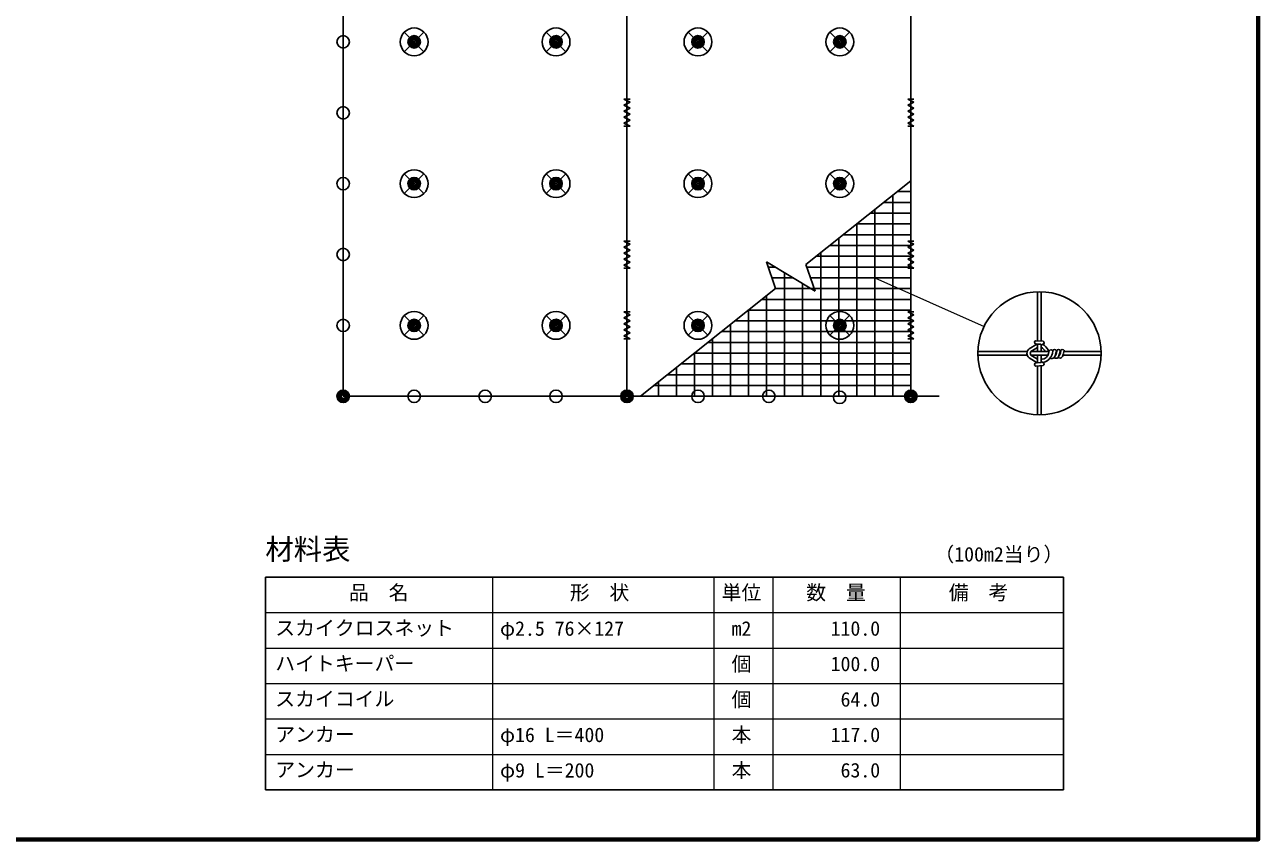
# Model space of a CAD drawing. Units: millimetres, scale not verified. Extents: x 400 to 16400, y 400 to 11650.
# Drawn here: x 7706 to 16400, y 400 to 6146 of the extents above; entities that cross this region are included whole.
import ezdxf
from ezdxf.enums import TextEntityAlignment as Align

# ---------------------------------------------------------------- set-up
doc = ezdxf.new("R2010")
doc.units = ezdxf.units.MM
doc.header["$LTSCALE"] = 40
for name, color, linetype in [('C-BMK-HTXT', 7, 'Continuous'), ('C-MTR-TXT', 5, 'Continuous'), ('C-TTL-TXT', 7, 'Continuous')]:
    doc.layers.add(name, color=color, linetype=linetype)
for name, color, linetype, lineweight in [('C-MTR-FRAM', 5, 'Continuous', 25), ('C-MTR-LINE', 5, 'Continuous', 13), ('C-STR', 7, 'Continuous', 25), ('C-STR-HTXT', 1, 'Continuous', 13), ('C-TTL-LINE', 2, 'Continuous', 70)]:
    doc.layers.add(name, color=color, linetype=linetype, lineweight=lineweight)
doc.styles.add('ＭＳ ゴシック', font='')
doc.styles.get('ＭＳ ゴシック').set_extended_font_data('MS Gothic')

msp = doc.modelspace()

# ---------------------------------------------------------------- linework, layer by layer
at = {"layer": 'C-MTR-FRAM'}
for p, q in [((9401.68, 2249), (9401.68, 749)), ((9401.68, 2249), (15026.95, 2249)), ((15026.95, 2249), (15026.95, 749)), ((9401.68, 749), (15026.95, 749))]:
    msp.add_line(p, q, dxfattribs=at)
at = {"layer": 'C-MTR-LINE'}
for p, q in [((11001.68, 2249), (11001.68, 749)), ((12561.4, 2249), (12561.4, 749)), ((12979.02, 2249), (12979.02, 749)), ((13876.05, 2249), (13876.05, 749)), ((9401.68, 1999), (15026.95, 1999)), ((9401.68, 1749), (15026.95, 1749)), ((9401.68, 1499), (15026.95, 1499)), ((9401.68, 1249), (15026.95, 1249)), ((9401.68, 1249), (15026.95, 1249)), ((9401.68, 999), (15026.95, 999))]:
    msp.add_line(p, q, dxfattribs=at)
at = {"layer": 'C-STR'}
for p, q in [((9950.57, 6275.07), (9950.57, 3524.91)), ((11950.57, 6275.07), (11950.57, 3524.91)), ((13950.57, 6275.07), (13950.57, 3524.91)), ((10381.27, 5955.62), (10519.87, 6094.21)), ((10381.27, 6094.21), (10519.87, 5955.62)), ((11381.27, 5955.62), (11519.87, 6094.21)), ((11381.27, 6094.21), (11519.87, 5955.62)), ((12381.27, 5955.62), (12519.87, 6094.21)), ((12381.27, 6094.21), (12519.87, 5955.62)), ((13381.27, 5955.62), (13519.87, 6094.21)), ((13381.27, 6094.21), (13519.87, 5955.62)), ((11929.36, 5620.37), (11971.78, 5599.16)), ((11929.36, 5620.37), (11971.78, 5620.37)), ((11929.36, 5577.95), (11971.78, 5599.16)), ((11929.36, 5577.95), (11971.78, 5556.73)), ((13929.36, 5620.37), (13971.78, 5599.16)), ((13929.36, 5620.37), (13971.78, 5620.37)), ((13929.36, 5577.95), (13971.78, 5599.16)), ((13929.36, 5577.95), (13971.78, 5556.73)), ((11929.36, 5535.52), (11971.78, 5556.73)), ((11929.36, 5535.52), (11971.78, 5514.31)), ((11929.36, 5493.1), (11971.78, 5514.31)), ((11929.36, 5493.1), (11971.78, 5471.88)), ((13929.36, 5535.52), (13971.78, 5556.73)), ((13929.36, 5535.52), (13971.78, 5514.31)), ((13929.36, 5493.1), (13971.78, 5514.31)), ((13929.36, 5493.1), (13971.78, 5471.88)), ((11929.36, 5450.67), (11971.78, 5471.88)), ((11929.36, 5450.67), (11971.78, 5429.46)), ((11971.78, 5429.46), (11929.36, 5429.46)), ((13929.36, 5450.67), (13971.78, 5471.88)), ((13929.36, 5450.67), (13971.78, 5429.46)), ((13971.78, 5429.46), (13929.36, 5429.46)), ((10381.27, 4955.62), (10519.87, 5094.21)), ((10381.27, 5094.21), (10519.87, 4955.62)), ((11381.27, 4955.62), (11519.87, 5094.21)), ((11381.27, 5094.21), (11519.87, 4955.62)), ((12381.27, 4955.62), (12519.87, 5094.21)), ((12381.27, 5094.21), (12519.87, 4955.62)), ((13950.57, 5044.91), (13211.95, 4455.57)), ((13381.27, 4955.62), (13519.87, 5094.21)), ((13381.27, 5094.21), (13519.87, 4955.62)), ((13855.32, 4968.91), (13950.57, 4968.91)), ((13760.07, 4892.91), (13950.57, 4892.91)), ((13823.57, 4943.58), (13823.57, 3524.91)), ((13664.82, 4816.91), (13950.57, 4816.91)), ((13696.57, 4842.25), (13696.57, 3524.91)), ((13569.57, 4740.91), (13569.57, 3524.91)), ((13569.57, 4740.91), (13950.57, 4740.91)), ((11929.36, 4620.37), (11971.78, 4599.16)), ((11929.36, 4620.37), (11971.78, 4620.37)), ((13442.57, 4639.58), (13442.57, 3524.91)), ((13474.32, 4664.91), (13950.57, 4664.91)), ((13929.36, 4620.37), (13971.78, 4599.16)), ((13929.36, 4620.37), (13971.78, 4620.37)), ((11929.36, 4577.95), (11971.78, 4599.16)), ((11929.36, 4577.95), (11971.78, 4556.73)), ((11929.36, 4535.52), (11971.78, 4556.73)), ((11929.36, 4535.52), (11971.78, 4514.31)), ((13315.57, 4538.25), (13315.57, 3524.91)), ((13379.07, 4588.91), (13950.57, 4588.91)), ((13929.36, 4577.95), (13971.78, 4599.16)), ((13929.36, 4577.95), (13971.78, 4556.73)), ((13929.36, 4535.52), (13971.78, 4556.73)), ((13929.36, 4535.52), (13971.78, 4514.31)), ((11929.36, 4493.1), (11971.78, 4514.31)), ((11929.36, 4493.1), (11971.78, 4471.88)), ((11929.36, 4450.67), (11971.78, 4471.88)), ((11929.36, 4450.67), (11971.78, 4429.46)), ((12998.07, 4284.91), (12934.32, 4474.48)), ((12934.32, 4474.48), (13105.01, 4370.24)), ((12946.96, 4436.91), (12995.84, 4436.91)), ((13275.69, 4266), (13211.95, 4455.57)), ((13218.22, 4436.91), (13950.57, 4436.91)), ((13283.82, 4512.91), (13950.57, 4512.91)), ((13929.36, 4493.1), (13971.78, 4514.31)), ((13929.36, 4493.1), (13971.78, 4471.88)), ((13929.36, 4450.67), (13971.78, 4471.88)), ((13929.36, 4450.67), (13971.78, 4429.46)), ((11971.78, 4429.46), (11929.36, 4429.46)), ((12972.51, 4360.91), (13120.28, 4360.91)), ((13061.57, 4396.77), (13061.57, 3524.91)), ((13105.01, 4370.24), (13275.69, 4266)), ((13243.78, 4360.91), (13950.57, 4360.91)), ((13971.78, 4429.46), (13929.36, 4429.46)), ((12998.07, 4284.91), (12045.57, 3524.91)), ((12998.07, 4284.91), (13950.57, 4284.91)), ((13188.57, 4319.21), (13188.57, 3524.91)), ((14844.7, 3916.67), (14844.7, 4262.58)), ((14869.7, 3915.36), (14869.7, 4262.58)), ((12902.82, 4208.91), (13950.57, 4208.91)), ((12934.57, 4234.25), (12934.57, 3524.91)), ((10381.27, 3955.62), (10519.87, 4094.21)), ((10381.27, 4094.21), (10519.87, 3955.62)), ((11381.27, 3955.62), (11519.87, 4094.21)), ((11381.27, 4094.21), (11519.87, 3955.62)), ((11929.36, 4120.37), (11971.78, 4099.16)), ((11929.36, 4120.37), (11971.78, 4120.37)), ((11929.36, 4077.95), (11971.78, 4099.16)), ((12381.27, 3955.62), (12519.87, 4094.21)), ((12381.27, 4094.21), (12519.87, 3955.62)), ((12807.57, 4132.91), (13950.57, 4132.91)), ((12807.57, 4132.91), (12807.57, 3524.91)), ((13381.27, 3955.62), (13519.87, 4094.21)), ((13381.27, 4094.21), (13519.87, 3955.62)), ((13929.36, 4120.37), (13971.78, 4099.16)), ((13929.36, 4120.37), (13971.78, 4120.37)), ((13929.36, 4077.95), (13971.78, 4099.16)), ((11929.36, 4077.95), (11971.78, 4056.73)), ((11929.36, 4035.52), (11971.78, 4056.73)), ((11929.36, 4035.52), (11971.78, 4014.31)), ((11929.36, 3993.1), (11971.78, 4014.31)), ((12680.57, 4031.58), (12680.57, 3524.91)), ((12712.32, 4056.91), (13950.57, 4056.91)), ((13929.36, 4077.95), (13971.78, 4056.73)), ((13929.36, 4035.52), (13971.78, 4056.73)), ((13929.36, 4035.52), (13971.78, 4014.31)), ((13929.36, 3993.1), (13971.78, 4014.31)), ((11929.36, 3993.1), (11971.78, 3971.88)), ((11929.36, 3950.67), (11971.78, 3971.88)), ((11929.36, 3950.67), (11971.78, 3929.46)), ((11971.78, 3929.46), (11929.36, 3929.46)), ((12553.57, 3930.25), (12553.57, 3524.91)), ((12617.07, 3980.91), (13950.57, 3980.91)), ((13929.36, 3993.1), (13971.78, 3971.88)), ((13929.36, 3950.67), (13971.78, 3971.88)), ((13929.36, 3950.67), (13971.78, 3929.46)), ((13971.78, 3929.46), (13929.36, 3929.46)), ((14832.56, 3917.31), (14883.6, 3914.64)), ((12426.57, 3828.91), (13950.57, 3828.91)), ((12426.57, 3828.91), (12426.57, 3524.91)), ((12521.82, 3904.91), (13950.57, 3904.91)), ((14771.22, 3840.49), (14423.75, 3840.49)), ((14784.44, 3859.26), (14839.9, 3893.36)), ((14797.83, 3840.49), (14844.7, 3869.31)), ((14924.89, 3840.49), (14797.83, 3840.49)), ((14831.11, 3894.7), (14838.12, 3892.27)), ((14841.63, 3893.8), (14866.85, 3892.48)), ((14844.7, 3840.49), (14844.7, 3893.64)), ((14869.7, 3884.43), (14882.05, 3892.03)), ((14869.7, 3840.24), (14869.7, 3889.49)), ((14918.48, 3851.67), (14923.59, 3840.49)), ((14922.2, 3827.99), (14925.99, 3845.58)), ((14949.05, 3827.99), (14952.84, 3845.58)), ((14979.25, 3840.49), (14976.29, 3840.49)), ((14976.83, 3829.36), (14980.4, 3845.8)), ((14999.3, 3824.47), (15002.79, 3840.49)), ((15006.73, 3840.49), (15002.79, 3840.49)), ((15004.6, 3830.72), (15007.95, 3846.11)), ((15027.08, 3825.83), (15030.27, 3840.49)), ((15292.04, 3840.49), (15030.27, 3840.49)), ((12331.32, 3752.91), (13950.57, 3752.91)), ((14771.22, 3815.49), (14423.75, 3815.49)), ((14784.44, 3796.72), (14840.7, 3762.12)), ((14797.83, 3815.49), (14844.7, 3786.66)), ((14917.67, 3815.49), (14797.83, 3815.49)), ((14831.11, 3761.27), (14838.12, 3763.71)), ((14832.56, 3738.66), (14883.6, 3741.34)), ((14841.63, 3762.17), (14866.85, 3763.49)), ((14844.7, 3762.33), (14844.7, 3815.49)), ((14844.7, 3394.13), (14844.7, 3739.3)), ((14869.7, 3766.49), (14869.7, 3815.49)), ((14874.93, 3785.82), (14869.7, 3784.95)), ((14869.7, 3771.55), (14882.05, 3763.95)), ((14869.7, 3394.09), (14869.7, 3740.61)), ((14971.58, 3815.49), (14969.39, 3815.49)), ((14998.59, 3815.49), (14996.7, 3815.49)), ((15292.02, 3815.49), (15023.97, 3815.49)), ((12236.07, 3676.91), (13950.57, 3676.91)), ((12299.57, 3727.58), (12299.57, 3524.91)), ((12140.82, 3600.91), (13950.57, 3600.91)), ((12172.57, 3626.25), (12172.57, 3524.91)), ((9950.57, 3524.91), (14149.91, 3524.91)), ((9950.57, 3524.91), (14149.91, 3524.91)), ((9950.57, 3524.91), (14149.91, 3524.91))]:
    msp.add_line(p, q, dxfattribs=at)
for centre, radius in [((10450.57, 6024.91), 98), ((11450.57, 6024.91), 98), ((12450.57, 6024.91), 98), ((13450.57, 6024.91), 98), ((9950.57, 6024.91), 44), ((10450.57, 6024.91), 44), ((10450.57, 6024.91), 35.2), ((10450.57, 6024.91), 28.16), ((10450.57, 6024.91), 22.53), ((10450.57, 6024.91), 18.02), ((10450.57, 6024.91), 14.42), ((11450.57, 6024.91), 44), ((11450.57, 6024.91), 35.2), ((11450.57, 6024.91), 28.16), ((11450.57, 6024.91), 22.53), ((11450.57, 6024.91), 18.02), ((11450.57, 6024.91), 14.42), ((12450.57, 6024.91), 44), ((12450.57, 6024.91), 35.2), ((12450.57, 6024.91), 28.16), ((12450.57, 6024.91), 22.53), ((12450.57, 6024.91), 18.02), ((12450.57, 6024.91), 14.42), ((13450.57, 6024.91), 44), ((13450.57, 6024.91), 35.2), ((13450.57, 6024.91), 28.16), ((13450.57, 6024.91), 22.53), ((13450.57, 6024.91), 18.02), ((13450.57, 6024.91), 14.42), ((9950.57, 5524.91), 44), ((9950.57, 5024.91), 44), ((10450.57, 5024.91), 98), ((10450.57, 5024.91), 44), ((10450.57, 5024.91), 35.2), ((10450.57, 5024.91), 28.16), ((10450.57, 5024.91), 22.53), ((10450.57, 5024.91), 18.02), ((11450.57, 5024.91), 98), ((11450.57, 5024.91), 44), ((11450.57, 5024.91), 35.2), ((11450.57, 5024.91), 28.16), ((11450.57, 5024.91), 22.53), ((11450.57, 5024.91), 18.02), ((12450.57, 5024.91), 98), ((12450.57, 5024.91), 44), ((12450.57, 5024.91), 35.2), ((12450.57, 5024.91), 28.16), ((12450.57, 5024.91), 22.53), ((12450.57, 5024.91), 18.02), ((13450.57, 5024.91), 98), ((13450.57, 5024.91), 44), ((13450.57, 5024.91), 35.2), ((13450.57, 5024.91), 28.16), ((13450.57, 5024.91), 22.53), ((13450.57, 5024.91), 18.02), ((10450.57, 5024.91), 14.42), ((11450.57, 5024.91), 14.42), ((12450.57, 5024.91), 14.42), ((13450.57, 5024.91), 14.42), ((9950.57, 4524.91), 44), ((10450.57, 4024.91), 98), ((11450.57, 4024.91), 98), ((12450.57, 4024.91), 98), ((13450.57, 4024.91), 98), ((9950.57, 4024.91), 44), ((10450.57, 4024.91), 44), ((10450.57, 4024.91), 35.2), ((10450.57, 4024.91), 28.16), ((10450.57, 4024.91), 22.53), ((10450.57, 4024.91), 18.02), ((10450.57, 4024.91), 14.42), ((11450.57, 4024.91), 44), ((11450.57, 4024.91), 35.2), ((11450.57, 4024.91), 28.16), ((11450.57, 4024.91), 22.53), ((11450.57, 4024.91), 18.02), ((11450.57, 4024.91), 14.42), ((12450.57, 4024.91), 44), ((12450.57, 4024.91), 35.2), ((12450.57, 4024.91), 28.16), ((12450.57, 4024.91), 22.53), ((12450.57, 4024.91), 18.02), ((12450.57, 4024.91), 14.42), ((13450.57, 4024.91), 44), ((13450.57, 4024.91), 35.2), ((13450.57, 4024.91), 28.16), ((13450.57, 4024.91), 22.53), ((13450.57, 4024.91), 18.02), ((13450.57, 4024.91), 14.42), ((9950.57, 3524.91), 44), ((10450.57, 3524.91), 44), ((10950.57, 3524.91), 44), ((11450.57, 3524.91), 44), ((11950.57, 3524.91), 44), ((12450.57, 3524.91), 44), ((12950.57, 3524.91), 44), ((13950.57, 3524.91), 44), ((9950.57, 3524.91), 35.2), ((9950.57, 3524.91), 28.16), ((9950.57, 3524.91), 22.53), ((9950.57, 3524.91), 18.02), ((9950.57, 3524.91), 14.42), ((11950.57, 3524.91), 35.2), ((11950.57, 3524.91), 28.16), ((11950.57, 3524.91), 22.53), ((11950.57, 3524.91), 18.02), ((11950.57, 3524.91), 14.42), ((13449.74, 3518.25), 44), ((13950.57, 3524.91), 35.2), ((13950.57, 3524.91), 28.16), ((13950.57, 3524.91), 22.53), ((13950.57, 3524.91), 18.02), ((13950.57, 3524.91), 14.42)]:
    msp.add_circle(centre, radius, dxfattribs=at)
at = {"layer": 'C-STR', "color": 1}
msp.add_circle((14857.89, 3828.26), 434.32, dxfattribs=at)
at = {"layer": 'C-STR'}
for centre, radius, start, end in [((14834.67, 3905.83), 11.68, 100.41103, 252.254), ((14877.72, 3903.68), 12.43, 290.38425, 61.79497), ((14808.89, 3827.99), 39.69, 128.01607, 231.98393), ((14808.89, 3827.99), 16.69, 131.5064, 228.4936), ((14841.47, 3890.81), 3, 87, 121.5903), ((14866.7, 3889.49), 3, 0, 87), ((14817.13, 3795.27), 92.98, 29.09588, 55.57479), ((14868.83, 3840.24), 54.76, 276.4031, 347.07226), ((14817.13, 3795.27), 115.98, 29.09588, 55.57479), ((14939.06, 3838.42), 14.9, 24.48532, 151.3129), ((14895.68, 3840.24), 54.76, 333.12774, 347.07226), ((14969.73, 3842.35), 17.2, 142.96376, 169.16915), ((14964.08, 3840.18), 14.9, 1.15077, 122.83183), ((14923.46, 3841.61), 54.76, 321.41698, 347.07226), ((15144.69, 3784.98), 177.32, 161.75655, 167.67008), ((14997.1, 3841.65), 17.2, 142.96376, 169.16915), ((14991.45, 3839.49), 14.9, 3.85673, 122.83183), ((14951.23, 3842.97), 54.76, 321.27528, 347.07226), ((15024.65, 3841.96), 17.2, 142.96376, 169.16915), ((15018.99, 3839.79), 14.9, 2.66952, 122.83183), ((14951.23, 3842.97), 77.76, 326.43908, 347.07226), ((14834.67, 3750.15), 11.68, 107.746, 259.58897), ((14841.47, 3765.17), 3, 238.4097, 273), ((14866.7, 3766.49), 3, 273, 0), ((14877.72, 3752.3), 12.43, 298.20503, 69.61575), ((14868.83, 3840.24), 77.76, 280.22624, 325.22142), ((14945.76, 3813.26), 21.74, 233.05948, 312.57609), ((14878.13, 3842.18), 71.56, 319.69013, 338.09998), ((14895.68, 3840.24), 77.76, 326.43908, 347.07226), ((14973.54, 3814.63), 21.74, 233.05948, 312.57609), ((14923.46, 3841.61), 77.76, 326.43908, 347.07226), ((15001.32, 3816), 21.74, 233.05948, 312.57609)]:
    msp.add_arc(centre, radius, start, end, dxfattribs=at)
at = {"layer": 'C-STR-HTXT'}
msp.add_line((13696.57, 4360.91), (14467.03, 4017.64), dxfattribs=at)
at = {"layer": 'C-TTL-LINE'}
msp.add_lwpolyline([(400, 400), (16400, 400), (16400, 11480), (400, 11480)], close=True, dxfattribs=at)

# ---------------------------------------------------------------- texts
at = {"layer": 'C-BMK-HTXT', "color": 5, "style": 'ＭＳ ゴシック'}
for s, p in [('（100m2当り）', (14116.95, 2329)), ('スカイクロスネット', (9471.61, 1808.7))]:
    msp.add_text(s, height=102.6, dxfattribs=at).set_placement(p, align=Align.BOTTOM_LEFT)
at = {"layer": 'C-MTR-TXT', "style": 'ＭＳ ゴシック'}
for s, p in [('品\u3000名', (9990.94, 2058.7)), ('形\u3000状', (11547.27, 2058.7)), ('数\u3000量', (13213.89, 2058.7)), ('備\u3000考', (14218.36, 2058.7)), ('φ2.5 76×127', (11055.66, 1805.09)), ('ハイトキーパー', (9471.61, 1558.7)), ('スカイコイル', (9471.61, 1308.7)), ('アンカー', (9471.61, 1058.7)), ('φ16 L＝400', (11055.66, 1055.09)), ('アンカー', (9471.61, 808.7)), ('φ9 L＝200', (11055.66, 805.09))]:
    msp.add_text(s, height=102.6, dxfattribs=at).set_placement(p, align=Align.BOTTOM_LEFT)
for s, p in [('単位', (12757.43, 2058.7)), ('m2', (12757.43, 1805.09)), ('個', (12757.43, 1555.09)), ('個', (12757.43, 1305.09)), ('本', (12757.43, 1055.09)), ('本', (12757.43, 805.09))]:
    msp.add_text(s, height=102.6, dxfattribs=at).set_placement(p, align=Align.BOTTOM_CENTER)
for s, p in [('110.0', (13734.73, 1805.68)), ('100.0', (13734.73, 1555.68)), ('64.0', (13734.73, 1305.68)), ('117.0', (13734.73, 1055.68)), ('63.0', (13734.73, 805.68))]:
    msp.add_text(s, height=102.6, dxfattribs=at).set_placement(p, align=Align.BOTTOM_RIGHT)
at = {"layer": 'C-TTL-TXT', "color": 5, "style": 'ＭＳ ゴシック'}
msp.add_text('材料表', height=146.6, dxfattribs=at).set_placement((9401.68, 2329), align=Align.BOTTOM_LEFT)

doc.saveas('drawing.dxf')
